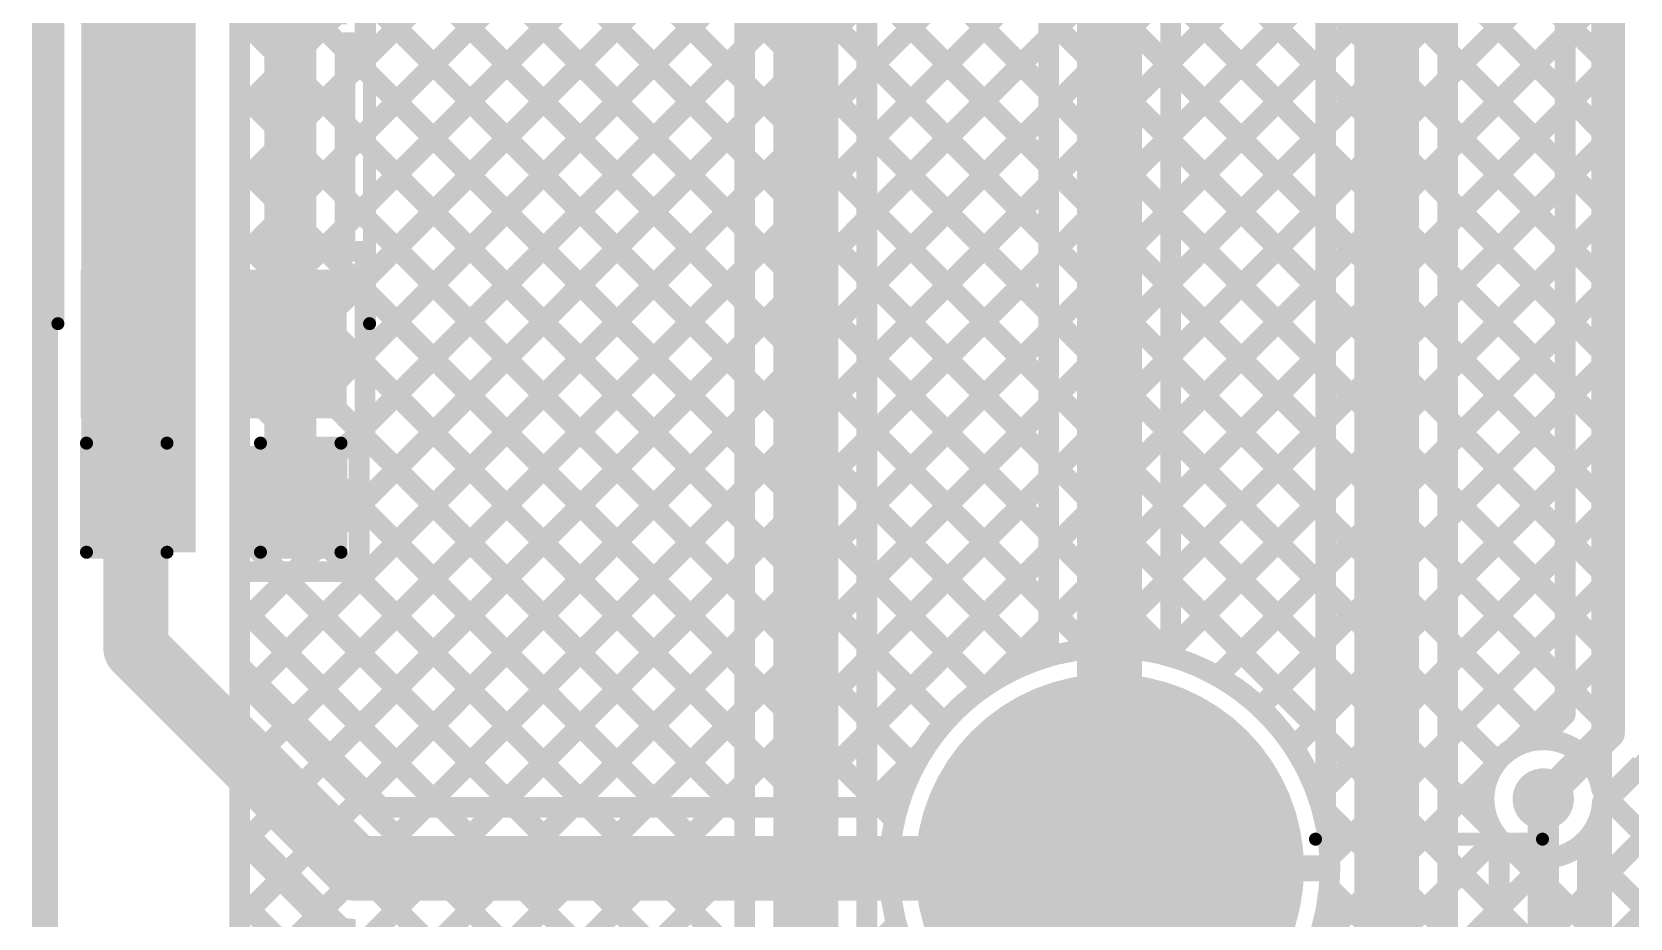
# Model space of a CAD drawing. Header units: millimetres. Extents: x 2.49 to 5.65, y 1.36 to 4.13.
# Drawn here: x 2.49 to 3.105, y 3.023 to 3.364 of the extents above; entities that cross this region are included whole.
import ezdxf

# ---------------------------------------------------------------- set-up
doc = ezdxf.new("R2010")
doc.units = ezdxf.units.MM
doc.header["$MEASUREMENT"] = 0
for name, color, linetype in [('BottomLayer', 5, 'Continuous'), ('BottomSolder', 6, 'Continuous'), ('Mechanical2', 216, 'Continuous'), ('MultiLayer', 9, 'Continuous'), ('PadHoleLayer', 156, 'Continuous'), ('TopLayer', 1, 'Continuous'), ('TopOverlay', 2, 'Continuous'), ('TopPaste', 8, 'Continuous'), ('TopSolder', 216, 'Continuous'), ('ViaHoleLayer', 16, 'Continuous')]:
    doc.layers.add(name, color=color, linetype=linetype)

# ---------------------------------------------------------------- blocks, each defined once
blk = doc.blocks.new('TS_1185EC_C_D_B_16')
at = {"layer": 'TopLayer'}
for points in [[(-0.10039, 0.01181), (-0.05118, 0.01181), (-0.10039, 0.04724), (-0.05118, 0.04724)], [(0.05118, 0.01181), (0.10039, 0.01181), (0.05118, 0.04724), (0.10039, 0.04724)], [(-0.10039, -0.04724), (-0.05118, -0.04724), (-0.10039, -0.01181), (-0.05118, -0.01181)], [(0.05118, -0.04724), (0.10039, -0.04724), (0.05118, -0.01181), (0.10039, -0.01181)]]:
    blk.add_solid(points, dxfattribs=at)
at = {"layer": 'TopOverlay'}
for points, const_width in [([(-0.084, 0.061, 1), (-0.094, 0.061, 1)], 0.01), ([(-0.0965, 0.061, 1), (-0.0915, 0.061, 1)], 0.005), ([(-0.0865, 0.061, 1), (-0.0815, 0.061, 1)], 0.005), ([(-0.06925, 0.06, 1), (-0.06675, 0.06, 1)], 0.0025), ([(0.06675, 0.06, 1), (0.06925, 0.06, 1)], 0.0025), ([(-0.06925, -0.06, 1), (-0.06675, -0.06, 1)], 0.0025), ([(0.06675, -0.06, 1), (0.06925, -0.06, 1)], 0.0025)]:
    blk.add_lwpolyline(points, format="xyb", close=True, dxfattribs=dict(at, const_width=const_width))
at = {"layer": 'TopOverlay', "const_width": 0.005}
for points in [[(0.068, 0.06), (-0.068, 0.06)], [(0.068, -0.06), (-0.068, -0.06)]]:
    blk.add_lwpolyline(points, dxfattribs=at)
at = {"layer": 'TopPaste'}
for points in [[(-0.10039, 0.01181), (-0.05118, 0.01181), (-0.10039, 0.04724), (-0.05118, 0.04724)], [(0.05118, 0.01181), (0.10039, 0.01181), (0.05118, 0.04724), (0.10039, 0.04724)], [(-0.10039, -0.04724), (-0.05118, -0.04724), (-0.10039, -0.01181), (-0.05118, -0.01181)], [(0.05118, -0.04724), (0.10039, -0.04724), (0.05118, -0.01181), (0.10039, -0.01181)]]:
    blk.add_solid(points, dxfattribs=at)
at = {"layer": 'TopSolder'}
for points in [[(-0.10439, 0.00781), (-0.04718, 0.00781), (-0.10439, 0.05124), (-0.04718, 0.05124)], [(0.04718, 0.00781), (0.10439, 0.00781), (0.04718, 0.05124), (0.10439, 0.05124)], [(-0.10439, -0.05124), (-0.04718, -0.05124), (-0.10439, -0.00781), (-0.04718, -0.00781)], [(0.04718, -0.05124), (0.10439, -0.05124), (0.04718, -0.00781), (0.10439, -0.00781)]]:
    blk.add_solid(points, dxfattribs=at)
blk = doc.blocks.new('901_141A1011D10100_74')
at = {"layer": 'BottomLayer', "const_width": 0.07087}
blk.add_lwpolyline([(-0.25472, -0.10669, 1), (-0.18386, -0.10669, 1)], format="xyb", close=True, dxfattribs=at)
at = {"layer": 'BottomSolder', "const_width": 0.07487}
blk.add_lwpolyline([(-0.25672, -0.10669, 1), (-0.18186, -0.10669, 1)], format="xyb", close=True, dxfattribs=at)
at = {"layer": 'MultiLayer', "const_width": 0.07087}
blk.add_lwpolyline([(-0.25472, -0.10669, 1), (-0.18386, -0.10669, 1)], format="xyb", close=True, dxfattribs=at)
at = {"layer": 'PadHoleLayer', "const_width": 0.04528}
blk.add_lwpolyline([(-0.24193, -0.10669, 1), (-0.19665, -0.10669, 1)], format="xyb", close=True, dxfattribs=at)
at = {"layer": 'TopLayer', "const_width": 0.07087}
blk.add_lwpolyline([(-0.25472, -0.10669, 1), (-0.18386, -0.10669, 1)], format="xyb", close=True, dxfattribs=at)
at = {"layer": 'TopOverlay', "const_width": 0.005}
for points in [[(0.31092, 0.06), (-0.23052, 0.06)], [(-0.23052, -0.0274), (-0.23052, 0.06)]]:
    blk.add_lwpolyline(points, dxfattribs=at)
at = {"layer": 'TopOverlay', "const_width": 0.0025}
for points in [[(-0.23177, 0.06, 1), (-0.22927, 0.06, 1)], [(-0.23177, 0.06, 1), (-0.22927, 0.06, 1)], [(-0.23177, -0.0274, 1), (-0.22927, -0.0274, 1)]]:
    blk.add_lwpolyline(points, format="xyb", close=True, dxfattribs=at)
at = {"layer": 'TopSolder', "const_width": 0.07487}
blk.add_lwpolyline([(-0.25672, -0.10669, 1), (-0.18186, -0.10669, 1)], format="xyb", close=True, dxfattribs=at)
blk = doc.blocks.new('C__0603_107')
at = {"layer": 'TopLayer'}
for points in [[(-0.045, 0.0175), (-0.045, -0.0175), (-0.015, 0.0175), (-0.015, -0.0175)], [(0.015, 0.0175), (0.015, -0.0175), (0.045, 0.0175), (0.045, -0.0175)]]:
    blk.add_solid(points, dxfattribs=at)
at = {"layer": 'TopOverlay', "const_width": 0.005}
for points in [[(-0.049, 0.021), (-0.049, -0.021)], [(-0.018, 0.021), (-0.049, 0.021)], [(0.049, 0.021), (0.018, 0.021)], [(0.049, 0.021), (0.049, -0.021)], [(-0.018, -0.021), (-0.049, -0.021)], [(0.049, -0.021), (0.018, -0.021)]]:
    blk.add_lwpolyline(points, dxfattribs=at)
at = {"layer": 'TopOverlay', "const_width": 0.0025}
for points in [[(-0.05025, 0.021, 1), (-0.04775, 0.021, 1)], [(-0.05025, 0.021, 1), (-0.04775, 0.021, 1)], [(-0.01925, 0.021, 1), (-0.01675, 0.021, 1)], [(0.01675, 0.021, 1), (0.01925, 0.021, 1)], [(0.04775, 0.021, 1), (0.05025, 0.021, 1)], [(0.04775, 0.021, 1), (0.05025, 0.021, 1)], [(-0.05025, -0.021, 1), (-0.04775, -0.021, 1)], [(-0.05025, -0.021, 1), (-0.04775, -0.021, 1)], [(-0.01925, -0.021, 1), (-0.01675, -0.021, 1)], [(0.01675, -0.021, 1), (0.01925, -0.021, 1)], [(0.04775, -0.021, 1), (0.05025, -0.021, 1)], [(0.04775, -0.021, 1), (0.05025, -0.021, 1)]]:
    blk.add_lwpolyline(points, format="xyb", close=True, dxfattribs=at)
at = {"layer": 'TopPaste'}
for points in [[(-0.045, 0.0175), (-0.045, -0.0175), (-0.015, 0.0175), (-0.015, -0.0175)], [(0.015, 0.0175), (0.015, -0.0175), (0.045, 0.0175), (0.045, -0.0175)]]:
    blk.add_solid(points, dxfattribs=at)
at = {"layer": 'TopSolder'}
for points in [[(-0.04736, 0.01986), (-0.04736, -0.01986), (-0.01264, 0.01986), (-0.01264, -0.01986)], [(0.01264, 0.01986), (0.01264, -0.01986), (0.04736, 0.01986), (0.04736, -0.01986)]]:
    blk.add_solid(points, dxfattribs=at)

msp = doc.modelspace()

# ---------------------------------------------------------------- linework, layer by layer
at = {"layer": 'BottomLayer'}
for points, const_width in [([(2.56996, 3.87959), (2.57004, 1.61453)], 0.008), ([(2.56998, 3.33366), (2.8245, 3.58818)], 0.008), ([(3.0945, 3.07275), (3.0945, 3.534)], 0.008), ([(2.9285, 3.35277), (3.0945, 3.51877)], 0.008), ([(2.788, 3.503), (2.788, 2.088)], 0.025), ([(2.56998, 3.30538), (2.7645, 3.49989)], 0.008), ([(2.7645, 3.503), (2.7645, 2.088)], 0.008), ([(2.8115, 2.85773), (2.8115, 3.503)], 0.008), ([(2.9285, 3.32448), (3.0945, 3.49048)], 0.008), ([(2.95903, 3.48979), (3.0945, 3.35432)], 0.008), ([(2.56998, 3.48286), (2.7645, 3.28834)], 0.008), ([(2.905, 3.04232), (2.905, 3.469)], 0.025), ([(2.94488, 3.47565), (3.0945, 3.32603)], 0.008), ([(2.56998, 3.27709), (2.7645, 3.47161)], 0.008), ([(2.8815, 3.12387), (2.8815, 3.469)], 0.008), ([(2.9285, 3.2962), (3.0945, 3.4622)], 0.008), ([(2.93074, 3.46151), (3.0945, 3.29775)], 0.008), ([(2.9285, 3.12387), (2.9285, 3.45927)], 0.008), ([(2.56998, 3.45457), (2.7645, 3.26005)], 0.008), ([(2.65845, 3.45096), (2.7645, 3.3449)], 0.008), ([(2.56998, 3.24881), (2.7645, 3.44332)], 0.008), ([(2.56998, 3.36194), (2.64072, 3.43268)], 0.008), ([(2.64642, 3.43471), (2.7645, 3.31662)], 0.008), ([(2.9285, 3.43546), (3.0945, 3.26946)], 0.008), ([(2.9285, 3.26791), (3.0945, 3.43391)], 0.008), ([(2.56998, 3.42629), (2.7645, 3.23177)], 0.008), ([(2.8115, 3.3489), (2.8815, 3.4189)], 0.008), ([(2.56999, 3.22053), (2.7645, 3.41504)], 0.008), ([(2.8115, 3.41104), (2.8815, 3.34104)], 0.008), ([(2.9285, 3.40718), (3.0945, 3.24118)], 0.008), ([(2.9285, 3.23963), (3.0945, 3.40563)], 0.008), ([(2.56998, 3.398), (2.7645, 3.20348)], 0.008), ([(2.8115, 3.32062), (2.8815, 3.39062)], 0.008), ([(2.56999, 3.19224), (2.7645, 3.38676)], 0.008), ([(2.8115, 3.38276), (2.8815, 3.31276)], 0.008), ([(2.9285, 3.37889), (3.0945, 3.21289)], 0.008), ([(2.9285, 3.21134), (3.0945, 3.37734)], 0.008), ([(2.56998, 3.36972), (2.7645, 3.1752)], 0.008), ([(2.56999, 3.16396), (2.7645, 3.35847)], 0.008), ([(2.8115, 3.29233), (2.8815, 3.36233)], 0.008), ([(2.8115, 3.35447), (2.8815, 3.28447)], 0.008), ([(2.9285, 3.35061), (3.0945, 3.18461)], 0.008), ([(2.9285, 3.18306), (3.0945, 3.34906)], 0.008), ([(2.56998, 3.34143), (2.7645, 3.14691)], 0.008), ([(2.8115, 3.26405), (2.8815, 3.33405)], 0.008), ([(2.56999, 3.13568), (2.7645, 3.33019)], 0.008), ([(2.8115, 3.32619), (2.8815, 3.25619)], 0.008), ([(2.9285, 3.32233), (3.0945, 3.15633)], 0.008), ([(2.9285, 3.15478), (3.0945, 3.32078)], 0.008), ([(2.56998, 3.31315), (2.7645, 3.11863)], 0.008), ([(2.56999, 3.10739), (2.7645, 3.3019)], 0.008), ([(2.8115, 3.23577), (2.8815, 3.30577)], 0.008), ([(2.8115, 3.2979), (2.8815, 3.2279)], 0.008), ([(2.9285, 3.29404), (3.0945, 3.12804)], 0.008), ([(2.9285, 3.12649), (3.0945, 3.29249)], 0.008), ([(2.56998, 3.28486), (2.7645, 3.09035)], 0.008), ([(2.8115, 3.20748), (2.8815, 3.27748)], 0.008), ([(2.56999, 3.07911), (2.7645, 3.27362)], 0.008), ([(2.8115, 3.26962), (2.8815, 3.19962)], 0.008), ([(2.9285, 3.26576), (3.0945, 3.09976)], 0.008), ([(2.94659, 3.1163), (3.0945, 3.26421)], 0.008), ([(2.56998, 3.25658), (2.7645, 3.06206)], 0.008), ([(2.8115, 3.1792), (2.8815, 3.2492)], 0.008), ([(2.56999, 3.05083), (2.7645, 3.24533)], 0.008), ([(2.8115, 3.24134), (2.8815, 3.17134)], 0.008), ([(2.9285, 3.23747), (3.07428, 3.0917)], 0.008), ([(2.96292, 3.10435), (3.0945, 3.23592)], 0.008), ([(2.56998, 3.22829), (2.7645, 3.03378)], 0.008), ([(2.8115, 3.15091), (2.8815, 3.22091)], 0.008), ([(2.56999, 3.02254), (2.7645, 3.21705)], 0.008), ([(2.8115, 3.21305), (2.8815, 3.14305)], 0.008), ([(2.9285, 3.20919), (3.0543, 3.08339)], 0.008), ([(2.97587, 3.08901), (3.0945, 3.20764)], 0.008), ([(2.56999, 3.20001), (2.7645, 3.00549)], 0.008), ([(2.8115, 3.12263), (2.8815, 3.19263)], 0.008), ([(2.56999, 2.99426), (2.7645, 3.18877)], 0.008), ([(2.8115, 3.18477), (2.87468, 3.12159)], 0.008), ([(2.9285, 3.1809), (3.05295, 3.05646)], 0.008), ([(2.98521, 3.07006), (3.0945, 3.17935)], 0.008), ([(2.56999, 3.17172), (2.7645, 2.97721)], 0.008), ([(2.56999, 2.96598), (2.7645, 3.16048)], 0.008), ([(2.8115, 3.09434), (2.8815, 3.16434)], 0.008), ([(2.8115, 3.15648), (2.85622, 3.11177)], 0.008), ([(2.9285, 3.15262), (3.055, 3.02612)], 0.008), ([(2.98977, 3.04634), (3.0945, 3.15107)], 0.008), ([(2.56999, 3.14344), (2.7645, 2.94892)], 0.008), ([(2.85923, 3.11379), (2.8815, 3.13606)], 0.008), ([(2.57, 2.93769), (2.7645, 3.1322)], 0.008), ([(2.8115, 3.1282), (2.8413, 3.0984)], 0.008), ([(3.06029, 3.08858), (3.0945, 3.12279)], 0.008), ([(2.56999, 3.11515), (2.7645, 2.92064)], 0.008), ([(2.57, 2.90941), (2.7645, 3.10391)], 0.008), ([(2.8115, 3.09991), (2.82979, 3.08163)], 0.008), ([(3.08656, 3.08656), (3.0945, 3.0945)], 0.008), ([(2.56999, 3.08687), (2.7645, 2.89236)], 0.008), ([(2.8115, 3.06606), (2.83354, 3.0881)], 0.008), ([(2.9846, 3.01288), (3.05242, 3.08071)], 0.008), ([(2.57, 2.88113), (2.7645, 3.07563)], 0.008), ([(2.8115, 3.07163), (2.8222, 3.06093)], 0.008), ([(3.072, 1.656), (3.072, 3.069)], 0.012), ([(2.98636, 3.06648), (3.055, 2.99784)], 0.008), ([(3.0945, 3.06525), (3.0945, 2.427)], 0.008), ([(2.56999, 3.05858), (2.7645, 2.86407)], 0.008), ([(2.905, 2.94), (2.905, 3.04232)], 0.025), ([(2.9105, 2.9105), (3.05444, 3.05444)], 0.008), ([(3.055, 1.67121), (3.055, 3.05379)], 0.008), ([(3.089, 1.67121), (3.089, 3.05379)], 0.008), ([(3.089, 3.04869), (3.0945, 3.04319)], 0.008), ([(2.57, 2.85284), (2.7645, 3.04734)], 0.008), ([(2.8115, 3.03778), (2.82024, 3.04651)], 0.008), ([(2.8115, 3.04335), (2.82051, 3.03434)], 0.008), ([(2.82413, 3.04232), (2.905, 3.04232)], 0.01), ([(2.905, 3.04232), (2.98587, 3.04232)], 0.01), ([(3.089, 3.03243), (3.0945, 3.03793)], 0.008), ([(2.56999, 3.0303), (2.7645, 2.83579)], 0.008), ([(2.98955, 3.035), (3.055, 2.96955)], 0.008), ([(2.92978, 2.9015), (3.055, 3.02672)], 0.008), ([(2.8115, 3.00949), (2.82289, 3.02088)], 0.008), ([(3.089, 3.0204), (3.0945, 3.0149)], 0.008)]:
    msp.add_lwpolyline(points, dxfattribs=dict(at, const_width=const_width))
for points, const_width in [([(2.56798, 3.36194, 1), (2.57198, 3.36194, 1)], 0.004), ([(2.7625, 3.35847, 1), (2.7665, 3.35847, 1)], 0.004), ([(2.8795, 3.36233, 1), (2.8835, 3.36233, 1)], 0.004), ([(2.8095, 3.35447, 1), (2.8135, 3.35447, 1)], 0.004), ([(2.9265, 3.35277, 1), (2.9305, 3.35277, 1)], 0.004), ([(2.9265, 3.35061, 1), (2.9305, 3.35061, 1)], 0.004), ([(3.0925, 3.35432, 1), (3.0965, 3.35432, 1)], 0.004), ([(2.7625, 3.3449, 1), (2.7665, 3.3449, 1)], 0.004), ([(2.8095, 3.3489, 1), (2.8135, 3.3489, 1)], 0.004), ([(3.0925, 3.34906, 1), (3.0965, 3.34906, 1)], 0.004), ([(2.56798, 3.34143, 1), (2.57198, 3.34143, 1)], 0.004), ([(2.8795, 3.34104, 1), (2.8835, 3.34104, 1)], 0.004), ([(2.56798, 3.33366, 1), (2.57198, 3.33366, 1)], 0.004), ([(2.8795, 3.33405, 1), (2.8835, 3.33405, 1)], 0.004), ([(2.7625, 3.33019, 1), (2.7665, 3.33019, 1)], 0.004), ([(2.8095, 3.32619, 1), (2.8135, 3.32619, 1)], 0.004), ([(3.0925, 3.32603, 1), (3.0965, 3.32603, 1)], 0.004), ([(2.8095, 3.32062, 1), (2.8135, 3.32062, 1)], 0.004), ([(2.9265, 3.32448, 1), (2.9305, 3.32448, 1)], 0.004), ([(2.9265, 3.32233, 1), (2.9305, 3.32233, 1)], 0.004), ([(3.0925, 3.32078, 1), (3.0965, 3.32078, 1)], 0.004), ([(2.56798, 3.31315, 1), (2.57198, 3.31315, 1)], 0.004), ([(2.7625, 3.31662, 1), (2.7665, 3.31662, 1)], 0.004), ([(2.8795, 3.31276, 1), (2.8835, 3.31276, 1)], 0.004), ([(2.56798, 3.30538, 1), (2.57198, 3.30538, 1)], 0.004), ([(2.7625, 3.3019, 1), (2.7665, 3.3019, 1)], 0.004), ([(2.8795, 3.30577, 1), (2.8835, 3.30577, 1)], 0.004), ([(2.8095, 3.2979, 1), (2.8135, 3.2979, 1)], 0.004), ([(2.9265, 3.2962, 1), (2.9305, 3.2962, 1)], 0.004), ([(3.0925, 3.29775, 1), (3.0965, 3.29775, 1)], 0.004), ([(2.8095, 3.29233, 1), (2.8135, 3.29233, 1)], 0.004), ([(2.9265, 3.29404, 1), (2.9305, 3.29404, 1)], 0.004), ([(3.0925, 3.29249, 1), (3.0965, 3.29249, 1)], 0.004), ([(2.56798, 3.28486, 1), (2.57198, 3.28486, 1)], 0.004), ([(2.7625, 3.28834, 1), (2.7665, 3.28834, 1)], 0.004), ([(2.8795, 3.28447, 1), (2.8835, 3.28447, 1)], 0.004), ([(2.56798, 3.27709, 1), (2.57198, 3.27709, 1)], 0.004), ([(2.8795, 3.27748, 1), (2.8835, 3.27748, 1)], 0.004), ([(2.7625, 3.27362, 1), (2.7665, 3.27362, 1)], 0.004), ([(2.8095, 3.26962, 1), (2.8135, 3.26962, 1)], 0.004), ([(2.8095, 3.26405, 1), (2.8135, 3.26405, 1)], 0.004), ([(2.9265, 3.26791, 1), (2.9305, 3.26791, 1)], 0.004), ([(2.9265, 3.26576, 1), (2.9305, 3.26576, 1)], 0.004), ([(3.0925, 3.26946, 1), (3.0965, 3.26946, 1)], 0.004), ([(3.0925, 3.26421, 1), (3.0965, 3.26421, 1)], 0.004), ([(2.7625, 3.26005, 1), (2.7665, 3.26005, 1)], 0.004), ([(2.56798, 3.25658, 1), (2.57198, 3.25658, 1)], 0.004), ([(2.8795, 3.25619, 1), (2.8835, 3.25619, 1)], 0.004), ([(2.56798, 3.24881, 1), (2.57198, 3.24881, 1)], 0.004), ([(2.8795, 3.2492, 1), (2.8835, 3.2492, 1)], 0.004), ([(2.7625, 3.24533, 1), (2.7665, 3.24533, 1)], 0.004), ([(2.8095, 3.24134, 1), (2.8135, 3.24134, 1)], 0.004), ([(2.9265, 3.23963, 1), (2.9305, 3.23963, 1)], 0.004), ([(3.0925, 3.24118, 1), (3.0965, 3.24118, 1)], 0.004), ([(2.8095, 3.23577, 1), (2.8135, 3.23577, 1)], 0.004), ([(2.9265, 3.23747, 1), (2.9305, 3.23747, 1)], 0.004), ([(3.0925, 3.23592, 1), (3.0965, 3.23592, 1)], 0.004), ([(2.56799, 3.22829, 1), (2.57199, 3.22829, 1)], 0.004), ([(2.7625, 3.23177, 1), (2.7665, 3.23177, 1)], 0.004), ([(2.8795, 3.2279, 1), (2.8835, 3.2279, 1)], 0.004), ([(2.8795, 3.22091, 1), (2.8835, 3.22091, 1)], 0.004), ([(2.56799, 3.22053, 1), (2.57199, 3.22053, 1)], 0.004), ([(2.7625, 3.21705, 1), (2.7665, 3.21705, 1)], 0.004), ([(2.8095, 3.21305, 1), (2.8135, 3.21305, 1)], 0.004), ([(2.9265, 3.21134, 1), (2.9305, 3.21134, 1)], 0.004), ([(2.9265, 3.20919, 1), (2.9305, 3.20919, 1)], 0.004), ([(3.0925, 3.21289, 1), (3.0965, 3.21289, 1)], 0.004), ([(2.7625, 3.20348, 1), (2.7665, 3.20348, 1)], 0.004), ([(2.8095, 3.20748, 1), (2.8135, 3.20748, 1)], 0.004), ([(3.0925, 3.20764, 1), (3.0965, 3.20764, 1)], 0.004), ([(2.56799, 3.20001, 1), (2.57199, 3.20001, 1)], 0.004), ([(2.8795, 3.19962, 1), (2.8835, 3.19962, 1)], 0.004), ([(2.56799, 3.19224, 1), (2.57199, 3.19224, 1)], 0.004), ([(2.8795, 3.19263, 1), (2.8835, 3.19263, 1)], 0.004), ([(2.7625, 3.18877, 1), (2.7665, 3.18877, 1)], 0.004), ([(2.8095, 3.18477, 1), (2.8135, 3.18477, 1)], 0.004), ([(3.0925, 3.18461, 1), (3.0965, 3.18461, 1)], 0.004), ([(2.8095, 3.1792, 1), (2.8135, 3.1792, 1)], 0.004), ([(2.9265, 3.18306, 1), (2.9305, 3.18306, 1)], 0.004), ([(2.9265, 3.1809, 1), (2.9305, 3.1809, 1)], 0.004), ([(3.0925, 3.17935, 1), (3.0965, 3.17935, 1)], 0.004), ([(2.56799, 3.17172, 1), (2.57199, 3.17172, 1)], 0.004), ([(2.7625, 3.1752, 1), (2.7665, 3.1752, 1)], 0.004), ([(2.8795, 3.17134, 1), (2.8835, 3.17134, 1)], 0.004), ([(2.56799, 3.16396, 1), (2.57199, 3.16396, 1)], 0.004), ([(2.7625, 3.16048, 1), (2.7665, 3.16048, 1)], 0.004), ([(2.8795, 3.16434, 1), (2.8835, 3.16434, 1)], 0.004), ([(2.8095, 3.15648, 1), (2.8135, 3.15648, 1)], 0.004), ([(2.9265, 3.15478, 1), (2.9305, 3.15478, 1)], 0.004), ([(3.0925, 3.15633, 1), (3.0965, 3.15633, 1)], 0.004), ([(2.8095, 3.15091, 1), (2.8135, 3.15091, 1)], 0.004), ([(2.9265, 3.15262, 1), (2.9305, 3.15262, 1)], 0.004), ([(3.0925, 3.15107, 1), (3.0965, 3.15107, 1)], 0.004), ([(2.56799, 3.14344, 1), (2.57199, 3.14344, 1)], 0.004), ([(2.7625, 3.14691, 1), (2.7665, 3.14691, 1)], 0.004), ([(2.8795, 3.14305, 1), (2.8835, 3.14305, 1)], 0.004), ([(2.56799, 3.13568, 1), (2.57199, 3.13568, 1)], 0.004), ([(2.8795, 3.13606, 1), (2.8835, 3.13606, 1)], 0.004), ([(2.7625, 3.1322, 1), (2.7665, 3.1322, 1)], 0.004), ([(2.8095, 3.1282, 1), (2.8135, 3.1282, 1)], 0.004), ([(2.8095, 3.12263, 1), (2.8135, 3.12263, 1)], 0.004), ([(2.8795, 3.12387, 1), (2.8835, 3.12387, 1)], 0.004), ([(2.8795, 3.12387, 1), (2.8835, 3.12387, 1)], 0.004), ([(2.9265, 3.12649, 1), (2.9305, 3.12649, 1)], 0.004), ([(2.9265, 3.12387, 1), (2.9305, 3.12387, 1)], 0.004), ([(2.9265, 3.12387, 1), (2.9305, 3.12387, 1)], 0.004), ([(3.0925, 3.12804, 1), (3.0965, 3.12804, 1)], 0.004), ([(3.0925, 3.12279, 1), (3.0965, 3.12279, 1)], 0.004), ([(2.7625, 3.11863, 1), (2.7665, 3.11863, 1)], 0.004), ([(2.87268, 3.12159, 1), (2.87668, 3.12159, 1)], 0.004), ([(2.94459, 3.1163, 1), (2.94859, 3.1163, 1)], 0.004), ([(2.56799, 3.11515, 1), (2.57199, 3.11515, 1)], 0.004), ([(2.85422, 3.11177, 1), (2.85822, 3.11177, 1)], 0.004), ([(2.85723, 3.11379, 1), (2.86123, 3.11379, 1)], 0.004), ([(2.56799, 3.10739, 1), (2.57199, 3.10739, 1)], 0.004), ([(2.7625, 3.10391, 1), (2.7665, 3.10391, 1)], 0.004), ([(2.96092, 3.10435, 1), (2.96492, 3.10435, 1)], 0.004), ([(2.8095, 3.09991, 1), (2.8135, 3.09991, 1)], 0.004), ([(2.8393, 3.0984, 1), (2.8433, 3.0984, 1)], 0.004), ([(3.0925, 3.09976, 1), (3.0965, 3.09976, 1)], 0.004), ([(2.8095, 3.09434, 1), (2.8135, 3.09434, 1)], 0.004), ([(3.07228, 3.0917, 1), (3.07628, 3.0917, 1)], 0.004), ([(3.0925, 3.0945, 1), (3.0965, 3.0945, 1)], 0.004), ([(2.56799, 3.08687, 1), (2.57199, 3.08687, 1)], 0.004), ([(2.7625, 3.09035, 1), (2.7665, 3.09035, 1)], 0.004), ([(2.83154, 3.0881, 1), (2.83554, 3.0881, 1)], 0.004), ([(2.97387, 3.08901, 1), (2.97787, 3.08901, 1)], 0.004), ([(3.05829, 3.08858, 1), (3.06229, 3.08858, 1)], 0.004), ([(3.08456, 3.08656, 1), (3.08856, 3.08656, 1)], 0.004), ([(2.82779, 3.08163, 1), (2.83179, 3.08163, 1)], 0.004), ([(3.05042, 3.08071, 1), (3.05442, 3.08071, 1)], 0.004), ([(3.0523, 3.08339, 1), (3.0563, 3.08339, 1)], 0.004), ([(2.56799, 3.07911, 1), (2.57199, 3.07911, 1)], 0.004), ([(2.7625, 3.07563, 1), (2.7665, 3.07563, 1)], 0.004), ([(3.06609, 3.069, 1), (3.07791, 3.069, 1)], 0.01181), ([(2.8095, 3.07163, 1), (2.8135, 3.07163, 1)], 0.004), ([(2.98321, 3.07006, 1), (2.98721, 3.07006, 1)], 0.004), ([(3.069, 3.069, 1), (3.075, 3.069, 1)], 0.006), ([(3.0925, 3.07275, 1), (3.0965, 3.07275, 1)], 0.004), ([(3.0925, 3.07275, 1), (3.0965, 3.07275, 1)], 0.004), ([(2.7625, 3.06206, 1), (2.7665, 3.06206, 1)], 0.004), ([(2.8095, 3.06606, 1), (2.8135, 3.06606, 1)], 0.004), ([(2.8202, 3.06093, 1), (2.8242, 3.06093, 1)], 0.004), ([(2.98436, 3.06648, 1), (2.98836, 3.06648, 1)], 0.004), ([(3.0925, 3.06525, 1), (3.0965, 3.06525, 1)], 0.004), ([(3.0925, 3.06525, 1), (3.0965, 3.06525, 1)], 0.004), ([(2.56799, 3.05858, 1), (2.57199, 3.05858, 1)], 0.004), ([(3.05095, 3.05646, 1), (3.05495, 3.05646, 1)], 0.004), ([(2.56799, 3.05083, 1), (2.57199, 3.05083, 1)], 0.004), ([(2.89875, 3.04232, 1), (2.91125, 3.04232, 1)], 0.0125), ([(2.89875, 3.04232, 1), (2.91125, 3.04232, 1)], 0.0125), ([(3.05244, 3.05444, 1), (3.05644, 3.05444, 1)], 0.004), ([(3.053, 3.05379, 1), (3.057, 3.05379, 1)], 0.004), ([(3.053, 3.05379, 1), (3.057, 3.05379, 1)], 0.004), ([(3.087, 3.05379, 1), (3.091, 3.05379, 1)], 0.004), ([(3.087, 3.05379, 1), (3.091, 3.05379, 1)], 0.004), ([(3.087, 3.04869, 1), (3.091, 3.04869, 1)], 0.004), ([(2.7625, 3.04734, 1), (2.7665, 3.04734, 1)], 0.004), ([(2.8095, 3.04335, 1), (2.8135, 3.04335, 1)], 0.004), ([(2.81824, 3.04651, 1), (2.82224, 3.04651, 1)], 0.004), ([(2.82163, 3.04232, 1), (2.82663, 3.04232, 1)], 0.005), ([(2.9025, 3.04232, 1), (2.9075, 3.04232, 1)], 0.005), ([(2.9025, 3.04232, 1), (2.9075, 3.04232, 1)], 0.005), ([(2.98337, 3.04232, 1), (2.98837, 3.04232, 1)], 0.005), ([(2.98777, 3.04634, 1), (2.99177, 3.04634, 1)], 0.004), ([(2.98787, 3.04232, 1), (2.99187, 3.04232, 1)], 0.004), ([(2.98787, 3.04232, 1), (2.99187, 3.04232, 1)], 0.004), ([(3.0925, 3.04319, 1), (3.0965, 3.04319, 1)], 0.004), ([(2.8095, 3.03778, 1), (2.8135, 3.03778, 1)], 0.004), ([(3.0925, 3.03793, 1), (3.0965, 3.03793, 1)], 0.004), ([(2.56799, 3.0303, 1), (2.57199, 3.0303, 1)], 0.004), ([(2.7625, 3.03378, 1), (2.7665, 3.03378, 1)], 0.004), ([(2.81851, 3.03434, 1), (2.82251, 3.03434, 1)], 0.004), ([(2.98755, 3.035, 1), (2.99155, 3.035, 1)], 0.004), ([(3.087, 3.03243, 1), (3.091, 3.03243, 1)], 0.004), ([(3.053, 3.02672, 1), (3.057, 3.02672, 1)], 0.004), ([(3.053, 3.02612, 1), (3.057, 3.02612, 1)], 0.004), ([(2.56799, 3.02254, 1), (2.57199, 3.02254, 1)], 0.004), ([(2.82089, 3.02088, 1), (2.82489, 3.02088, 1)], 0.004), ([(3.087, 3.0204, 1), (3.091, 3.0204, 1)], 0.004)]:
    msp.add_lwpolyline(points, format="xyb", close=True, dxfattribs=dict(at, const_width=const_width))
at = {"layer": 'BottomLayer', "const_width": 0.008}
for points in [[(2.8815, 2.96078, -0.752519), (2.8815, 3.12387)], [(2.9285, 3.12387, -0.334228), (2.98987, 3.04232)], [(3.055, 3.05379, -1.331224), (3.0945, 3.07275)], [(3.0945, 3.06525, -0.142082), (3.089, 3.05379)], [(2.98987, 3.04232, -0.334228), (2.9285, 2.96078)]]:
    msp.add_lwpolyline(points, format="xyb", dxfattribs=at)
at = {"layer": 'Mechanical2', "const_width": 0.01}
msp.add_lwpolyline([(2.495, 1.36909), (2.495, 4.125)], dxfattribs=at)
at = {"layer": 'MultiLayer', "const_width": 0.01181}
msp.add_lwpolyline([(3.06609, 3.069, 1), (3.07791, 3.069, 1)], format="xyb", close=True, dxfattribs=at)
at = {"layer": 'TopLayer'}
for points, const_width in [([(2.63553, 3.6153), (2.98819, 3.26263)], 0.008), ([(2.62139, 3.60115), (2.98819, 3.23435)], 0.008), ([(2.6125, 3.58176), (2.98819, 3.20606)], 0.008), ([(2.6125, 3.55347), (2.98819, 3.17778)], 0.008), ([(2.6185, 3.51919), (2.98819, 3.1495)], 0.008), ([(2.61053, 3.34592), (2.76531, 3.5007)], 0.008), ([(2.61053, 3.28935), (2.80868, 3.4875)], 0.008), ([(2.61053, 3.31764), (2.77631, 3.48341)], 0.008), ([(2.79705, 3.48206), (2.98819, 3.29092)], 0.008), ([(2.61824, 3.26878), (2.8246, 3.47514)], 0.008), ([(2.61824, 3.2405), (2.83281, 3.45507)], 0.008), ([(2.57642, 3.11382), (2.9121, 3.4495)], 0.008), ([(2.616, 3.18169), (2.88381, 3.4495)], 0.008), ([(2.61824, 3.21222), (2.85553, 3.4495)], 0.008), ([(2.65845, 3.45096), (2.98819, 3.12121)], 0.008), ([(2.85789, 3.4495), (2.98819, 3.3192)], 0.008), ([(2.88618, 3.4495), (2.98819, 3.34749)], 0.008), ([(2.59056, 3.09968), (2.93882, 3.44794)], 0.008), ([(3.09744, 3.09444), (3.09744, 3.44642)], 0.012), ([(2.6047, 3.08553), (2.95297, 3.4338)], 0.008), ([(2.61931, 3.43353), (2.92916, 3.12368)], 0.008), ([(2.64642, 3.43471), (2.98819, 3.09293)], 0.008), ([(2.61824, 3.36018), (2.61824, 3.429)], 0.008), ([(2.61884, 3.07139), (2.96711, 3.41966)], 0.008), ([(3.01169, 2.92146), (3.01169, 3.40831)], 0.025), ([(2.61824, 3.40631), (2.89768, 3.12687)], 0.008), ([(2.64156, 3.06582), (2.98125, 3.40552)], 0.008), ([(3.03519, 2.95686), (3.03519, 3.40831)], 0.008), ([(2.58953, 3.24421), (2.58953, 3.39579)], 0.02), ([(3.08044, 3.10148), (3.08044, 3.40392)], 0.008), ([(2.98819, 3.05909), (2.98819, 3.39857)], 0.008), ([(3.03519, 3.34632), (3.08044, 3.39157)], 0.008), ([(2.66984, 3.06582), (2.98819, 3.38417)], 0.008), ([(3.03519, 3.38534), (3.08044, 3.34009)], 0.008), ([(2.61824, 3.37802), (2.87468, 3.12159)], 0.008), ([(3.03519, 3.31804), (3.08044, 3.36329)], 0.008), ([(2.61053, 3.36018), (2.61824, 3.36018)], 0.008), ([(2.61053, 3.27982), (2.61053, 3.36018)], 0.008), ([(2.61053, 3.35746), (2.85622, 3.11177)], 0.008), ([(3.03519, 3.35705), (3.08044, 3.31181)], 0.008), ([(2.69813, 3.06582), (2.98819, 3.35589)], 0.008), ([(3.03519, 2.97863), (3.39457, 3.338)], 0.008), ([(3.03893, 2.95408), (3.42285, 3.338)], 0.008), ([(3.09466, 3.06638), (3.36628, 3.338)], 0.008), ([(3.03519, 3.28975), (3.08044, 3.335)], 0.008), ([(2.61053, 3.32917), (2.8413, 3.0984)], 0.008), ([(2.72641, 3.06582), (2.98819, 3.32761)], 0.008), ([(3.03519, 3.32877), (3.08044, 3.28352)], 0.008), ([(2.61053, 3.30089), (2.82979, 3.08163)], 0.008), ([(3.03519, 3.26147), (3.08044, 3.30672)], 0.008), ([(2.75469, 3.06582), (2.98819, 3.29932)], 0.008), ([(3.03519, 3.30049), (3.08044, 3.25524)], 0.008), ([(2.61053, 3.27982), (2.61824, 3.27982)], 0.008), ([(2.61824, 3.20861), (2.61824, 3.27982)], 0.008), ([(3.03519, 3.23318), (3.08044, 3.27843)], 0.008), ([(2.78298, 3.06582), (2.98819, 3.27104)], 0.008), ([(3.03519, 3.2722), (3.08044, 3.22695)], 0.008), ([(2.61824, 3.26489), (2.81731, 3.06582)], 0.008), ([(2.58953, 3.18547), (2.58953, 3.24421)], 0.02), ([(3.03519, 3.2049), (3.08044, 3.25015)], 0.008), ([(2.85923, 3.11379), (2.98819, 3.24275)], 0.008), ([(3.03519, 3.24392), (3.08044, 3.19867)], 0.008), ([(2.61824, 3.2366), (2.78902, 3.06582)], 0.008), ([(3.03519, 3.17662), (3.08044, 3.22186)], 0.008), ([(3.03519, 3.21563), (3.08044, 3.17039)], 0.008), ([(2.616, 3.1565), (2.616, 3.20861)], 0.008), ([(2.61796, 3.20861), (2.76074, 3.06582)], 0.008), ([(2.90081, 3.12709), (2.98819, 3.21447)], 0.008), ([(2.53, 3.127), (2.53, 3.185)], 0.025), ([(3.03519, 3.14833), (3.08044, 3.19358)], 0.008), ([(2.58953, 3.18547), (2.59, 3.185)], 0.012), ([(2.92644, 3.12444), (2.98819, 3.18618)], 0.008), ([(3.03519, 3.18735), (3.08044, 3.1421)], 0.008), ([(2.616, 3.18228), (2.73245, 3.06582)], 0.008), ([(3.03519, 3.12005), (3.08044, 3.16529)], 0.008), ([(2.56999, 3.1565), (2.616, 3.1565)], 0.008), ([(2.56999, 3.1565), (2.56999, 3.12025)], 0.008), ([(2.56999, 3.13568), (2.59081, 3.1565)], 0.008), ([(2.58521, 3.1565), (2.67589, 3.06582)], 0.008), ([(2.61349, 3.1565), (2.70417, 3.06582)], 0.008), ([(2.94659, 3.1163), (2.98819, 3.1579)], 0.008), ([(3.03519, 3.15906), (3.08044, 3.11382)], 0.008), ([(2.56999, 3.14344), (2.6476, 3.06582)], 0.008), ([(2.53, 3.127), (2.61468, 3.04232)], 0.025), ([(3.03519, 3.09176), (3.08044, 3.13701)], 0.008), ([(2.96292, 3.10435), (2.98819, 3.12962)], 0.008), ([(3.03519, 3.13078), (3.07247, 3.09351)], 0.008), ([(2.905, 3.04232), (2.905, 3.12319)], 0.01), ([(2.56999, 3.12025), (2.62441, 3.06582)], 0.008), ([(3.06029, 3.08858), (3.08044, 3.10873)], 0.008), ([(2.97587, 3.08901), (2.98819, 3.10133)], 0.008), ([(3.03519, 3.1025), (3.0543, 3.08339)], 0.008), ([(3.07073, 3.09178), (3.08044, 3.10148)], 0.008), ([(3.072, 3.069), (3.09744, 3.09444)], 0.012), ([(2.81126, 3.06582), (2.83354, 3.0881)], 0.008), ([(3.03519, 3.06348), (3.05242, 3.08071)], 0.008), ([(3.09478, 3.06773), (3.10944, 3.0824)], 0.008), ([(3.03519, 3.07421), (3.05295, 3.05646)], 0.008), ([(2.98521, 3.07006), (2.98819, 3.07305)], 0.008), ([(3.09651, 3.06947), (3.22102, 2.94496)], 0.008), ([(2.62441, 3.06582), (2.82345, 3.06582)], 0.008), ([(2.56999, 3.05377), (2.59804, 3.02572)], 0.008), ([(2.56999, 3.05377), (2.57004, 1.61453)], 0.008), ([(2.61468, 3.04232), (2.905, 3.04232)], 0.025), ([(3.03519, 3.03519), (3.05444, 3.05444)], 0.008), ([(3.05946, 3.04995), (3.16445, 2.94496)], 0.008), ([(3.08639, 3.0513), (3.19273, 2.94496)], 0.008), ([(2.905, 2.96146), (2.905, 3.04232)], 0.01), ([(3.03519, 3.00691), (3.07462, 3.04634)], 0.008), ([(3.03519, 3.04593), (3.13616, 2.94496)], 0.008), ([(2.56999, 3.02254), (2.58561, 3.03816)], 0.008), ([(2.56999, 3.0303), (2.97395, 2.62634)], 0.008), ([(2.56999, 2.99426), (2.59984, 3.0241)], 0.008), ([(2.98819, 2.95686), (2.98819, 3.02555)], 0.008), ([(2.60907, 3.0195), (2.97088, 2.6577)], 0.008)]:
    msp.add_lwpolyline(points, dxfattribs=dict(at, const_width=const_width))
for points, const_width in [([(3.07844, 3.36329, 1), (3.08244, 3.36329, 1)], 0.004), ([(2.60853, 3.36018, 1), (2.61253, 3.36018, 1)], 0.004), ([(2.60853, 3.36018, 1), (2.61253, 3.36018, 1)], 0.004), ([(2.60853, 3.35746, 1), (2.61253, 3.35746, 1)], 0.004), ([(2.61624, 3.36018, 1), (2.62024, 3.36018, 1)], 0.004), ([(2.61624, 3.36018, 1), (2.62024, 3.36018, 1)], 0.004), ([(3.03319, 3.35705, 1), (3.03719, 3.35705, 1)], 0.004), ([(2.98619, 3.35589, 1), (2.99019, 3.35589, 1)], 0.004), ([(2.60853, 3.34592, 1), (2.61253, 3.34592, 1)], 0.004), ([(2.98619, 3.34749, 1), (2.99019, 3.34749, 1)], 0.004), ([(3.03319, 3.34632, 1), (3.03719, 3.34632, 1)], 0.004), ([(3.07844, 3.34009, 1), (3.08244, 3.34009, 1)], 0.004), ([(3.07844, 3.335, 1), (3.08244, 3.335, 1)], 0.004), ([(2.60853, 3.32917, 1), (2.61253, 3.32917, 1)], 0.004), ([(2.98619, 3.32761, 1), (2.99019, 3.32761, 1)], 0.004), ([(3.03319, 3.32877, 1), (3.03719, 3.32877, 1)], 0.004), ([(2.60853, 3.31764, 1), (2.61253, 3.31764, 1)], 0.004), ([(2.98619, 3.3192, 1), (2.99019, 3.3192, 1)], 0.004), ([(3.03319, 3.31804, 1), (3.03719, 3.31804, 1)], 0.004), ([(3.07844, 3.31181, 1), (3.08244, 3.31181, 1)], 0.004), ([(2.60853, 3.30089, 1), (2.61253, 3.30089, 1)], 0.004), ([(3.07844, 3.30672, 1), (3.08244, 3.30672, 1)], 0.004), ([(2.98619, 3.29932, 1), (2.99019, 3.29932, 1)], 0.004), ([(3.03319, 3.30049, 1), (3.03719, 3.30049, 1)], 0.004), ([(2.60853, 3.28935, 1), (2.61253, 3.28935, 1)], 0.004), ([(2.98619, 3.29092, 1), (2.99019, 3.29092, 1)], 0.004), ([(3.03319, 3.28975, 1), (3.03719, 3.28975, 1)], 0.004), ([(3.07844, 3.28352, 1), (3.08244, 3.28352, 1)], 0.004), ([(2.60853, 3.27982, 1), (2.61253, 3.27982, 1)], 0.004), ([(2.60853, 3.27982, 1), (2.61253, 3.27982, 1)], 0.004), ([(2.61624, 3.27982, 1), (2.62024, 3.27982, 1)], 0.004), ([(2.61624, 3.27982, 1), (2.62024, 3.27982, 1)], 0.004), ([(3.07844, 3.27843, 1), (3.08244, 3.27843, 1)], 0.004), ([(2.98619, 3.27104, 1), (2.99019, 3.27104, 1)], 0.004), ([(3.03319, 3.2722, 1), (3.03719, 3.2722, 1)], 0.004), ([(2.61624, 3.26878, 1), (2.62024, 3.26878, 1)], 0.004), ([(2.61624, 3.26489, 1), (2.62024, 3.26489, 1)], 0.004), ([(2.98619, 3.26263, 1), (2.99019, 3.26263, 1)], 0.004), ([(3.03319, 3.26147, 1), (3.03719, 3.26147, 1)], 0.004), ([(3.07844, 3.25524, 1), (3.08244, 3.25524, 1)], 0.004), ([(2.58453, 3.24421, 1), (2.59453, 3.24421, 1)], 0.01), ([(2.58453, 3.24421, 1), (2.59453, 3.24421, 1)], 0.01), ([(3.07844, 3.25015, 1), (3.08244, 3.25015, 1)], 0.004), ([(2.61624, 3.2405, 1), (2.62024, 3.2405, 1)], 0.004), ([(2.98619, 3.24275, 1), (2.99019, 3.24275, 1)], 0.004), ([(3.03319, 3.24392, 1), (3.03719, 3.24392, 1)], 0.004), ([(2.61624, 3.2366, 1), (2.62024, 3.2366, 1)], 0.004), ([(2.98619, 3.23435, 1), (2.99019, 3.23435, 1)], 0.004), ([(3.03319, 3.23318, 1), (3.03719, 3.23318, 1)], 0.004), ([(3.07844, 3.22695, 1), (3.08244, 3.22695, 1)], 0.004), ([(3.07844, 3.22186, 1), (3.08244, 3.22186, 1)], 0.004), ([(3.03319, 3.21563, 1), (3.03719, 3.21563, 1)], 0.004), ([(2.614, 3.20861, 1), (2.618, 3.20861, 1)], 0.004), ([(2.61596, 3.20861, 1), (2.61996, 3.20861, 1)], 0.004), ([(2.61624, 3.21222, 1), (2.62024, 3.21222, 1)], 0.004), ([(2.61624, 3.20861, 1), (2.62024, 3.20861, 1)], 0.004), ([(2.98619, 3.21447, 1), (2.99019, 3.21447, 1)], 0.004), ([(2.98619, 3.20606, 1), (2.99019, 3.20606, 1)], 0.004), ([(3.03319, 3.2049, 1), (3.03719, 3.2049, 1)], 0.004), ([(3.07844, 3.19867, 1), (3.08244, 3.19867, 1)], 0.004), ([(2.52375, 3.185, 1), (2.53625, 3.185, 1)], 0.0125), ([(2.58453, 3.18547, 1), (2.59453, 3.18547, 1)], 0.01), ([(3.07844, 3.19358, 1), (3.08244, 3.19358, 1)], 0.004), ([(2.58653, 3.18547, 1), (2.59253, 3.18547, 1)], 0.006), ([(2.587, 3.185, 1), (2.593, 3.185, 1)], 0.006), ([(2.98619, 3.18618, 1), (2.99019, 3.18618, 1)], 0.004), ([(3.03319, 3.18735, 1), (3.03719, 3.18735, 1)], 0.004), ([(2.614, 3.18228, 1), (2.618, 3.18228, 1)], 0.004), ([(2.614, 3.18169, 1), (2.618, 3.18169, 1)], 0.004), ([(2.98619, 3.17778, 1), (2.99019, 3.17778, 1)], 0.004), ([(3.03319, 3.17662, 1), (3.03719, 3.17662, 1)], 0.004), ([(3.07844, 3.17039, 1), (3.08244, 3.17039, 1)], 0.004), ([(3.07844, 3.16529, 1), (3.08244, 3.16529, 1)], 0.004), ([(2.56799, 3.1565, 1), (2.57199, 3.1565, 1)], 0.004), ([(2.56799, 3.1565, 1), (2.57199, 3.1565, 1)], 0.004), ([(2.58321, 3.1565, 1), (2.58721, 3.1565, 1)], 0.004), ([(2.58881, 3.1565, 1), (2.59281, 3.1565, 1)], 0.004), ([(2.61149, 3.1565, 1), (2.61549, 3.1565, 1)], 0.004), ([(2.614, 3.1565, 1), (2.618, 3.1565, 1)], 0.004), ([(2.614, 3.1565, 1), (2.618, 3.1565, 1)], 0.004), ([(2.98619, 3.1579, 1), (2.99019, 3.1579, 1)], 0.004), ([(3.03319, 3.15906, 1), (3.03719, 3.15906, 1)], 0.004), ([(2.98619, 3.1495, 1), (2.99019, 3.1495, 1)], 0.004), ([(3.03319, 3.14833, 1), (3.03719, 3.14833, 1)], 0.004), ([(2.56799, 3.14344, 1), (2.57199, 3.14344, 1)], 0.004), ([(3.07844, 3.1421, 1), (3.08244, 3.1421, 1)], 0.004), ([(2.52375, 3.127, 1), (2.53625, 3.127, 1)], 0.0125), ([(2.52375, 3.127, 1), (2.53625, 3.127, 1)], 0.0125), ([(2.56799, 3.13568, 1), (2.57199, 3.13568, 1)], 0.004), ([(3.07844, 3.13701, 1), (3.08244, 3.13701, 1)], 0.004), ([(2.98619, 3.12962, 1), (2.99019, 3.12962, 1)], 0.004), ([(3.03319, 3.13078, 1), (3.03719, 3.13078, 1)], 0.004), ([(2.89568, 3.12687, 1), (2.89968, 3.12687, 1)], 0.004), ([(2.89881, 3.12709, 1), (2.90281, 3.12709, 1)], 0.004), ([(2.9025, 3.12319, 1), (2.9075, 3.12319, 1)], 0.005), ([(2.92444, 3.12444, 1), (2.92844, 3.12444, 1)], 0.004), ([(2.92716, 3.12368, 1), (2.93116, 3.12368, 1)], 0.004), ([(2.56799, 3.12025, 1), (2.57199, 3.12025, 1)], 0.004), ([(2.56799, 3.12025, 1), (2.57199, 3.12025, 1)], 0.004), ([(2.87268, 3.12159, 1), (2.87668, 3.12159, 1)], 0.004), ([(2.94459, 3.1163, 1), (2.94859, 3.1163, 1)], 0.004), ([(2.98619, 3.12121, 1), (2.99019, 3.12121, 1)], 0.004), ([(3.03319, 3.12005, 1), (3.03719, 3.12005, 1)], 0.004), ([(2.57442, 3.11382, 1), (2.57842, 3.11382, 1)], 0.004), ([(2.85422, 3.11177, 1), (2.85822, 3.11177, 1)], 0.004), ([(2.85723, 3.11379, 1), (2.86123, 3.11379, 1)], 0.004), ([(3.07844, 3.11382, 1), (3.08244, 3.11382, 1)], 0.004), ([(2.96092, 3.10435, 1), (2.96492, 3.10435, 1)], 0.004), ([(3.07844, 3.10873, 1), (3.08244, 3.10873, 1)], 0.004), ([(2.58856, 3.09968, 1), (2.59256, 3.09968, 1)], 0.004), ([(2.8393, 3.0984, 1), (2.8433, 3.0984, 1)], 0.004), ([(2.98619, 3.10133, 1), (2.99019, 3.10133, 1)], 0.004), ([(3.03319, 3.1025, 1), (3.03719, 3.1025, 1)], 0.004), ([(3.07844, 3.10148, 1), (3.08244, 3.10148, 1)], 0.004), ([(3.07844, 3.10148, 1), (3.08244, 3.10148, 1)], 0.004), ([(2.98619, 3.09293, 1), (2.99019, 3.09293, 1)], 0.004), ([(3.03319, 3.09176, 1), (3.03719, 3.09176, 1)], 0.004), ([(3.06873, 3.09178, 1), (3.07273, 3.09178, 1)], 0.004), ([(3.06873, 3.09178, 1), (3.07273, 3.09178, 1)], 0.004), ([(3.07047, 3.09351, 1), (3.07447, 3.09351, 1)], 0.004), ([(3.09444, 3.09444, 1), (3.10044, 3.09444, 1)], 0.006), ([(3.09444, 3.09444, 1), (3.10044, 3.09444, 1)], 0.006), ([(2.6027, 3.08553, 1), (2.6067, 3.08553, 1)], 0.004), ([(2.83154, 3.0881, 1), (2.83554, 3.0881, 1)], 0.004), ([(2.97387, 3.08901, 1), (2.97787, 3.08901, 1)], 0.004), ([(3.05829, 3.08858, 1), (3.06229, 3.08858, 1)], 0.004), ([(2.82779, 3.08163, 1), (2.83179, 3.08163, 1)], 0.004), ([(3.05042, 3.08071, 1), (3.05442, 3.08071, 1)], 0.004), ([(3.0523, 3.08339, 1), (3.0563, 3.08339, 1)], 0.004), ([(3.03319, 3.07421, 1), (3.03719, 3.07421, 1)], 0.004), ([(3.06609, 3.069, 1), (3.07791, 3.069, 1)], 0.01181), ([(2.61684, 3.07139, 1), (2.62084, 3.07139, 1)], 0.004), ([(2.98321, 3.07006, 1), (2.98721, 3.07006, 1)], 0.004), ([(2.98619, 3.07305, 1), (2.99019, 3.07305, 1)], 0.004), ([(3.069, 3.069, 1), (3.075, 3.069, 1)], 0.006), ([(3.09278, 3.06773, 1), (3.09678, 3.06773, 1)], 0.004), ([(3.09278, 3.06773, 1), (3.09678, 3.06773, 1)], 0.004), ([(3.09451, 3.06947, 1), (3.09851, 3.06947, 1)], 0.004), ([(2.62241, 3.06582, 1), (2.62641, 3.06582, 1)], 0.004), ([(2.62241, 3.06582, 1), (2.62641, 3.06582, 1)], 0.004), ([(2.63956, 3.06582, 1), (2.64356, 3.06582, 1)], 0.004), ([(2.6456, 3.06582, 1), (2.6496, 3.06582, 1)], 0.004), ([(2.66784, 3.06582, 1), (2.67184, 3.06582, 1)], 0.004), ([(2.67389, 3.06582, 1), (2.67789, 3.06582, 1)], 0.004), ([(2.69613, 3.06582, 1), (2.70013, 3.06582, 1)], 0.004), ([(2.70217, 3.06582, 1), (2.70617, 3.06582, 1)], 0.004), ([(2.72441, 3.06582, 1), (2.72841, 3.06582, 1)], 0.004), ([(2.73045, 3.06582, 1), (2.73445, 3.06582, 1)], 0.004), ([(2.75269, 3.06582, 1), (2.75669, 3.06582, 1)], 0.004), ([(2.75874, 3.06582, 1), (2.76274, 3.06582, 1)], 0.004), ([(2.78098, 3.06582, 1), (2.78498, 3.06582, 1)], 0.004), ([(2.78702, 3.06582, 1), (2.79102, 3.06582, 1)], 0.004), ([(2.80926, 3.06582, 1), (2.81326, 3.06582, 1)], 0.004), ([(2.81531, 3.06582, 1), (2.81931, 3.06582, 1)], 0.004), ([(2.82145, 3.06582, 1), (2.82545, 3.06582, 1)], 0.004), ([(2.82145, 3.06582, 1), (2.82545, 3.06582, 1)], 0.004), ([(3.03319, 3.06348, 1), (3.03719, 3.06348, 1)], 0.004), ([(3.09266, 3.06638, 1), (3.09666, 3.06638, 1)], 0.004), ([(2.98619, 3.05909, 1), (2.99019, 3.05909, 1)], 0.004), ([(2.98619, 3.05909, 1), (2.99019, 3.05909, 1)], 0.004), ([(3.05095, 3.05646, 1), (3.05495, 3.05646, 1)], 0.004), ([(2.56799, 3.05377, 1), (2.57199, 3.05377, 1)], 0.004), ([(2.56799, 3.05377, 1), (2.57199, 3.05377, 1)], 0.004), ([(2.60843, 3.04232, 1), (2.62093, 3.04232, 1)], 0.0125), ([(2.60843, 3.04232, 1), (2.62093, 3.04232, 1)], 0.0125), ([(2.89875, 3.04232, 1), (2.91125, 3.04232, 1)], 0.0125), ([(3.05244, 3.05444, 1), (3.05644, 3.05444, 1)], 0.004), ([(3.05746, 3.04995, 1), (3.06146, 3.04995, 1)], 0.004), ([(3.08439, 3.0513, 1), (3.08839, 3.0513, 1)], 0.004), ([(2.9025, 3.04232, 1), (2.9075, 3.04232, 1)], 0.005), ([(2.9025, 3.04232, 1), (2.9075, 3.04232, 1)], 0.005), ([(3.03319, 3.04593, 1), (3.03719, 3.04593, 1)], 0.004), ([(3.07262, 3.04634, 1), (3.07662, 3.04634, 1)], 0.004), ([(2.58361, 3.03816, 1), (2.58761, 3.03816, 1)], 0.004), ([(2.56799, 3.0303, 1), (2.57199, 3.0303, 1)], 0.004), ([(3.03319, 3.03519, 1), (3.03719, 3.03519, 1)], 0.004), ([(2.59604, 3.02572, 1), (2.60004, 3.02572, 1)], 0.004), ([(2.59604, 3.02572, 1), (2.60004, 3.02572, 1)], 0.004), ([(2.59606, 3.02571, 1), (2.60006, 3.02571, 1)], 0.004), ([(2.59784, 3.0241, 1), (2.60184, 3.0241, 1)], 0.004), ([(2.98619, 3.02555, 1), (2.99019, 3.02555, 1)], 0.004), ([(2.98619, 3.02555, 1), (2.99019, 3.02555, 1)], 0.004), ([(2.56799, 3.02254, 1), (2.57199, 3.02254, 1)], 0.004), ([(2.60707, 3.0195, 1), (2.61107, 3.0195, 1)], 0.004)]:
    msp.add_lwpolyline(points, format="xyb", close=True, dxfattribs=dict(at, const_width=const_width))
at = {"layer": 'TopLayer', "const_width": 0.008}
for points in [[(2.82345, 3.06582, -0.785001), (2.98819, 3.05909)], [(3.09478, 3.06773, -2.236529), (3.07073, 3.09178)], [(2.61468, 3.01882, -0.199188), (2.59804, 3.02572)], [(2.61468, 3.01882, -0.198912), (2.59806, 3.02571)], [(2.98819, 3.02555, -0.785001), (2.82345, 3.01882)]]:
    msp.add_lwpolyline(points, format="xyb", dxfattribs=at)
at = {"layer": 'TopLayer'}
msp.add_solid([(2.509, 3.164), (2.553, 3.164), (2.509, 3.947), (2.553, 3.947)], dxfattribs=at)
at = {"layer": 'ViaHoleLayer', "const_width": 0.00591}
msp.add_lwpolyline([(3.06905, 3.069, 1), (3.07495, 3.069, 1)], format="xyb", close=True, dxfattribs=at)

# ---------------------------------------------------------------- block references
for name, p, rotation in [('TS_1185EC_C_D_B_16', (2.56, 3.32), 270), ('C__0603_107', (2.56, 3.185), 180), ('901_141A1011D10100_74', (3.01169, 2.82303), 270)]:
    msp.add_blockref(name, p, dxfattribs=dict(rotation=rotation))

doc.saveas('drawing.dxf')
